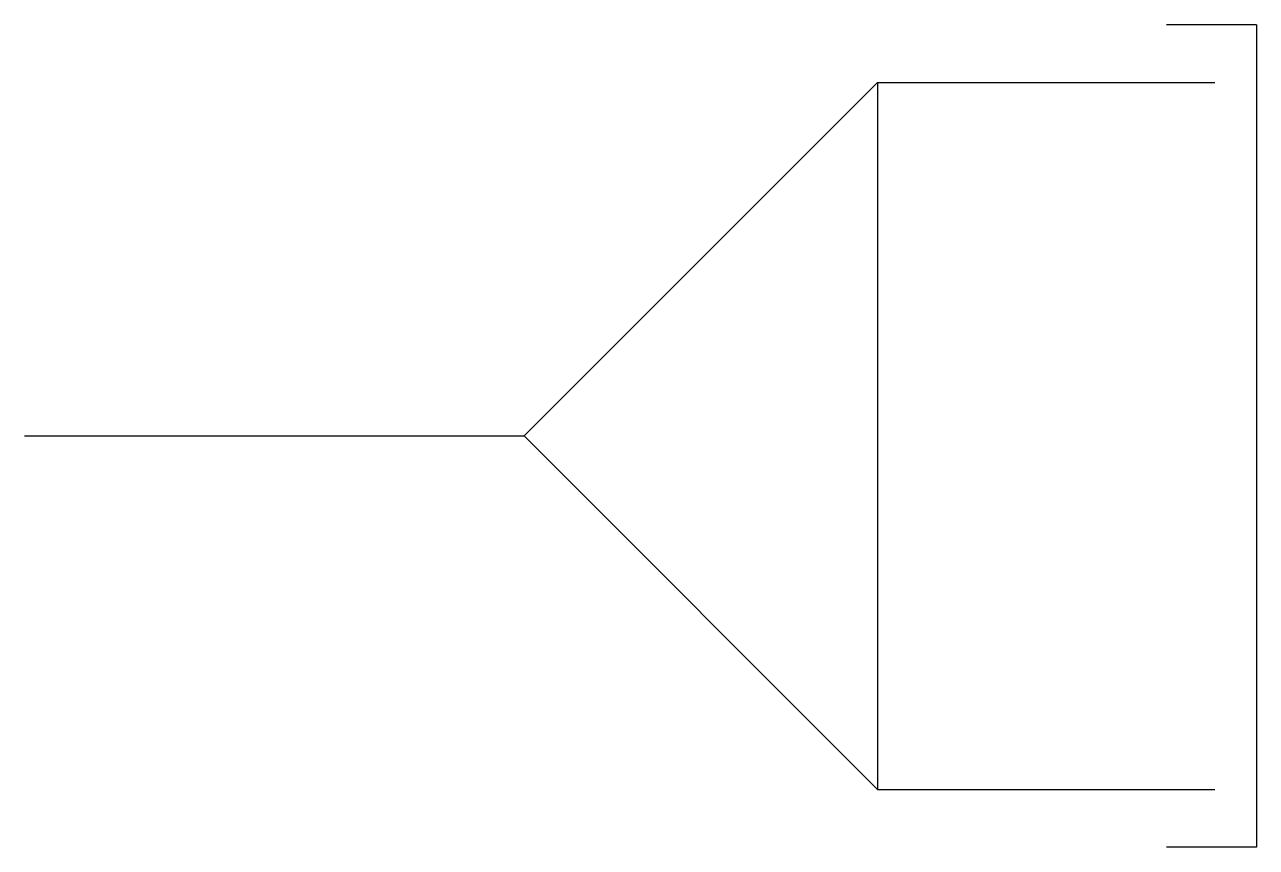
# Model space of a CAD drawing. Header units: millimetres. Extents: x 0 to 1.23, y -0.41 to 0.41.
import ezdxf

# ---------------------------------------------------------------- set-up
doc = ezdxf.new("R2010")
doc.units = ezdxf.units.MM
doc.linetypes.add('HIDDEN', pattern=[0.375, 0.25, -0.125])

msp = doc.modelspace()

# ---------------------------------------------------------------- linework, layer by layer
at = {"color": 0, "linetype": 'HIDDEN'}
for p, q in [((1.2329, 0.4114), (1.143, 0.4114)), ((1.2329, -0.4114), (1.143, -0.4114))]:
    msp.add_line(p, q, dxfattribs=at)
at = {"color": 0}
for p, q in [((1.2329, 0.4114), (1.2329, -0.4114)), ((0.5, 0), (0.8536, 0.3536)), ((0.8536, 0.3536), (1.1912, 0.3536)), ((0.8536, 0.3536), (0.8536, -0.3536)), ((0, 0), (0.5, 0)), ((0.5, 0), (0.8536, -0.3536)), ((0.8536, -0.3536), (1.1912, -0.3536))]:
    msp.add_line(p, q, dxfattribs=at)

doc.saveas('drawing.dxf')
